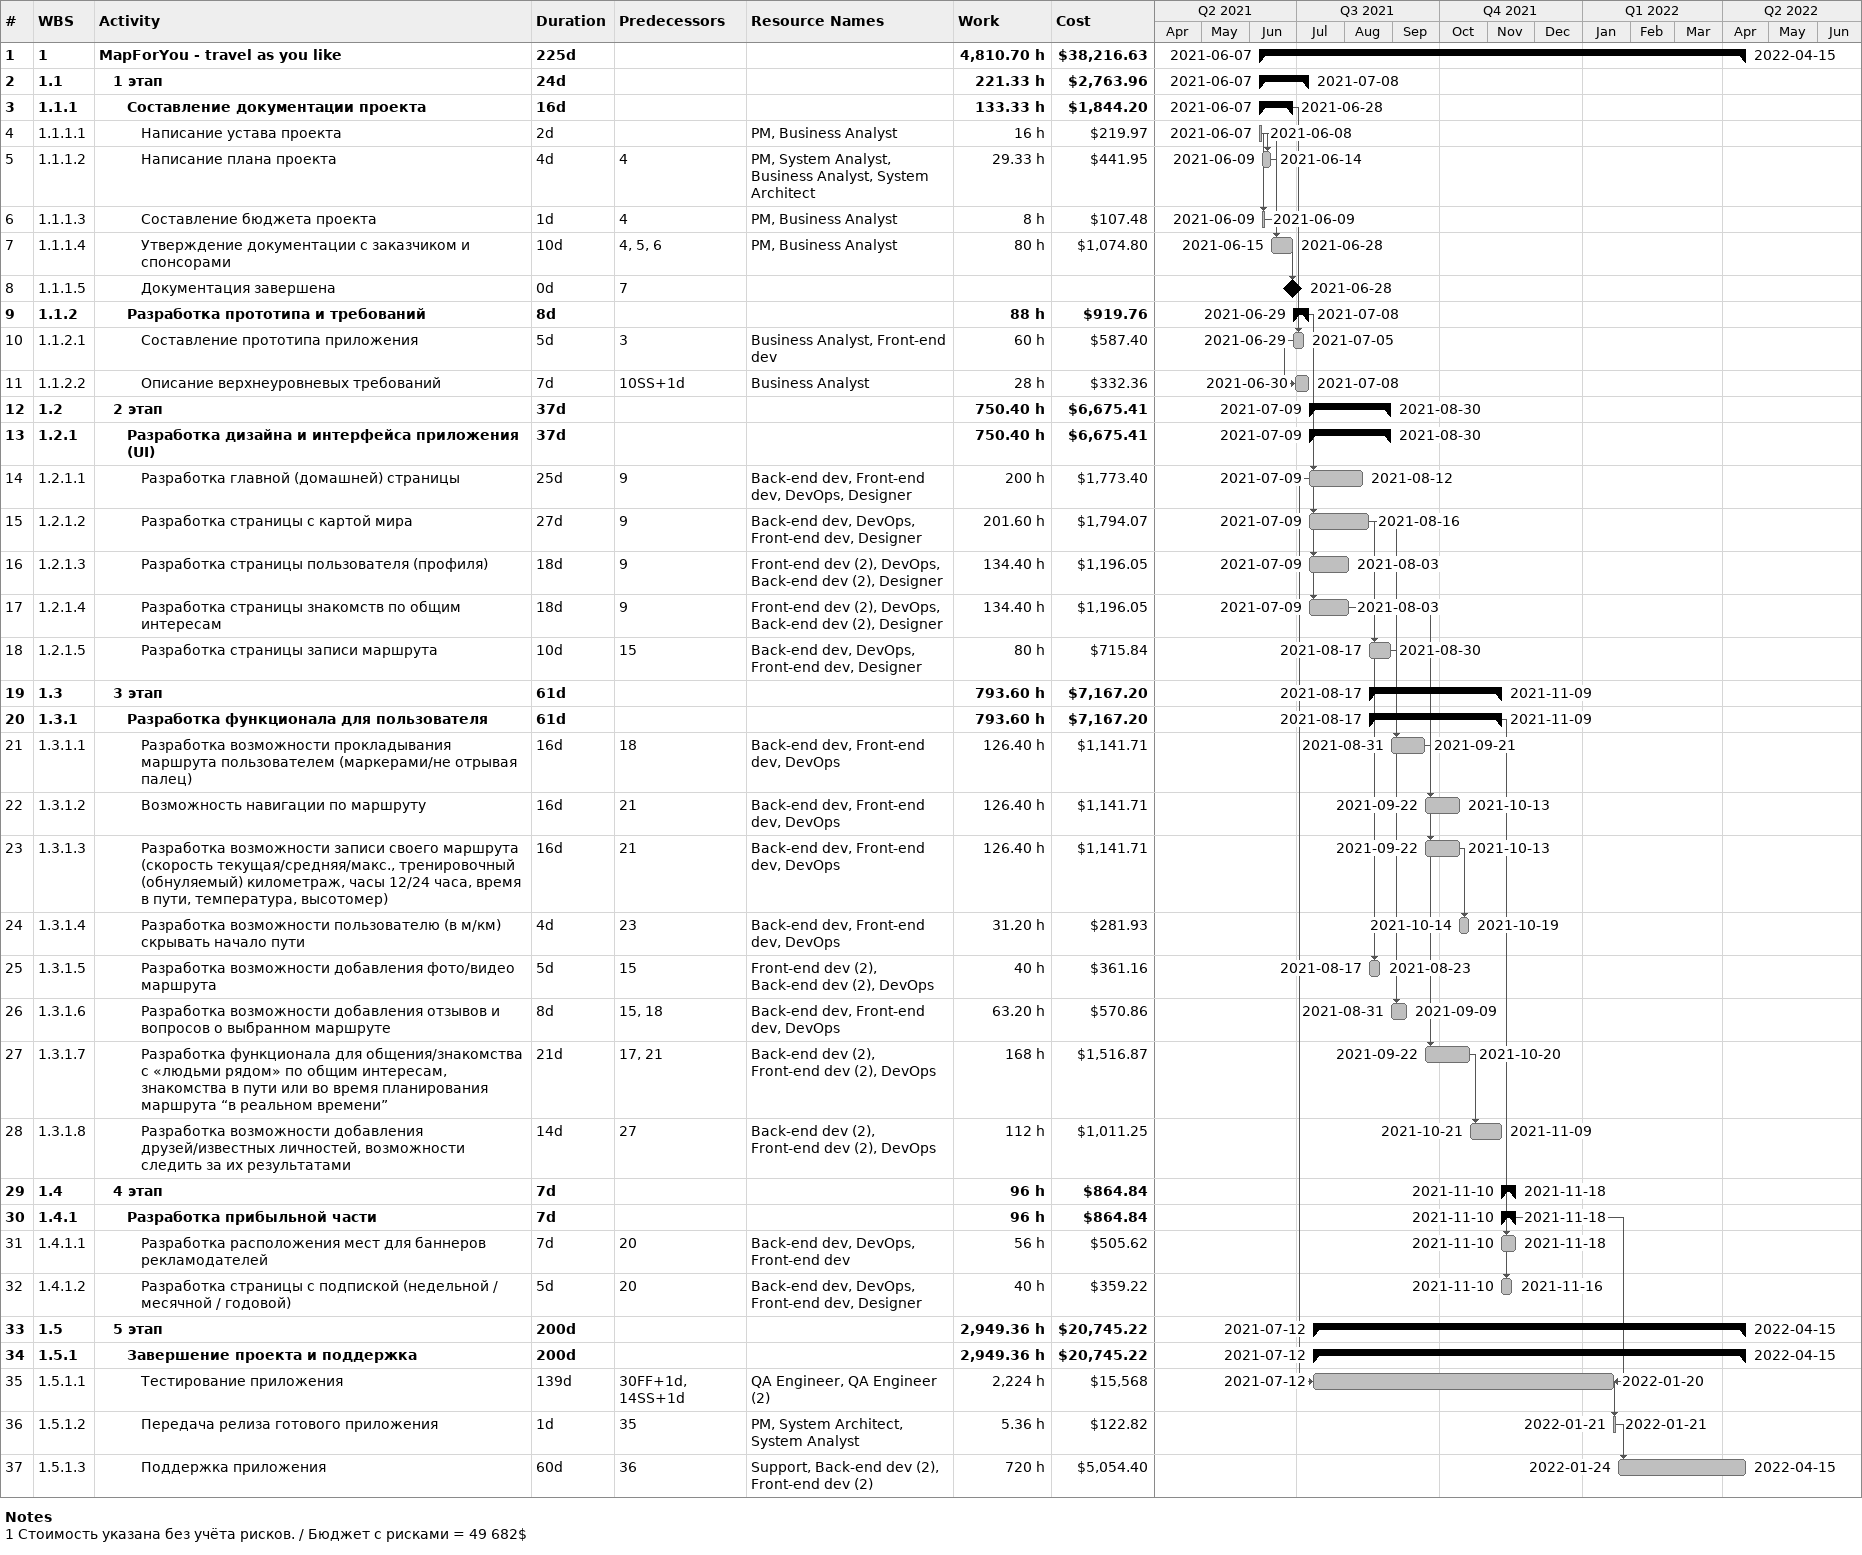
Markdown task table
| ID | WBS | Task | Duration | Start | Finish | Predecessors | Resources | Work (h) | Cost ($) |
|---|---|---|---|---|---|---|---|---|---|
| 1 | 1 | **MapForYou - travel as you like** | 225d | 2021-06-07 | 2022-04-15 |  |  | 4810.70 | 38216.63 |
| 2 | 1.1 | **1 этап** | 24d | 2021-06-07 | 2021-07-08 |  |  | 221.33 | 2763.96 |
| 3 | 1.1.1 | **Составление документации проекта** | 16d | 2021-06-07 | 2021-06-28 |  |  | 133.33 | 1844.20 |
| 4 | 1.1.1.1 | Написание устава проекта | 2d | 2021-06-07 | 2021-06-08 |  | PM, Business Analyst | 16 | 219.97 |
| 5 | 1.1.1.2 | Написание плана проекта | 4d | 2021-06-09 | 2021-06-14 | 4 | PM, System Analyst, Business Analyst, System Architect | 29.33 | 441.95 |
| 6 | 1.1.1.3 | Составление бюджета проекта | 1d | 2021-06-09 | 2021-06-09 | 4 | PM, Business Analyst | 8 | 107.48 |
| 7 | 1.1.1.4 | Утверждение документации с заказчиком и спонсорами | 10d | 2021-06-15 | 2021-06-28 | 4, 5, 6 | PM, Business Analyst | 80 | 1074.80 |
| 8 | 1.1.1.5 | Документация завершена | 0d | 2021-06-28 | 2021-06-28 | 7 |  |  |  |
| 9 | 1.1.2 | **Разработка прототипа и требований** | 8d | 2021-06-29 | 2021-07-08 |  |  | 88 | 919.76 |
| 10 | 1.1.2.1 | Составление прототипа приложения | 5d | 2021-06-29 | 2021-07-05 | 3 | Business Analyst, Front-end dev | 60 | 587.40 |
| 11 | 1.1.2.2 | Описание верхнеуровневых требований | 7d | 2021-06-30 | 2021-07-08 | 10SS+1d | Business Analyst | 28 | 332.36 |
| 12 | 1.2 | **2 этап** | 37d | 2021-07-09 | 2021-08-30 |  |  | 750.40 | 6675.41 |
| 13 | 1.2.1 | **Разработка дизайна и интерфейса приложения (UI)** | 37d | 2021-07-09 | 2021-08-30 |  |  | 750.40 | 6675.41 |
| 14 | 1.2.1.1 | Разработка главной (домашней) страницы | 25d | 2021-07-09 | 2021-08-12 | 9 | Back-end dev, Front-end dev, DevOps, Designer | 200 | 1773.40 |
| 15 | 1.2.1.2 | Разработка страницы с картой мира | 27d | 2021-07-09 | 2021-08-16 | 9 | Back-end dev, DevOps, Front-end dev, Designer | 201.60 | 1794.07 |
| 16 | 1.2.1.3 | Разработка страницы пользователя (профиля) | 18d | 2021-07-09 | 2021-08-03 | 9 | Front-end dev (2), DevOps, Back-end dev (2), Designer | 134.40 | 1196.05 |
| 17 | 1.2.1.4 | Разработка страницы знакомств по общим интересам | 18d | 2021-07-09 | 2021-08-03 | 9 | Front-end dev (2), DevOps, Back-end dev (2), Designer | 134.40 | 1196.05 |
| 18 | 1.2.1.5 | Разработка страницы записи маршрута | 10d | 2021-08-17 | 2021-08-30 | 15 | Back-end dev, DevOps, Front-end dev, Designer | 80 | 715.84 |
| 19 | 1.3 | **3 этап** | 61d | 2021-08-17 | 2021-11-09 |  |  | 793.60 | 7167.20 |
| 20 | 1.3.1 | **Разработка функционала для пользователя** | 61d | 2021-08-17 | 2021-11-09 |  |  | 793.60 | 7167.20 |
| 21 | 1.3.1.1 | Разработка возможности прокладывания маршрута пользователем (маркерами/не отрывая палец) | 16d | 2021-08-31 | 2021-09-21 | 18 | Back-end dev, Front-end dev, DevOps | 126.40 | 1141.71 |
| 22 | 1.3.1.2 | Возможность навигации по маршруту | 16d | 2021-09-22 | 2021-10-13 | 21 | Back-end dev, Front-end dev, DevOps | 126.40 | 1141.71 |
| 23 | 1.3.1.3 | Разработка возможности записи своего маршрута (скорость текущая/средняя/макс., тренировочный (обнуляемый) километраж, часы 12/24 часа, время в пути, температура, высотомер) | 16d | 2021-09-22 | 2021-10-13 | 21 | Back-end dev, Front-end dev, DevOps | 126.40 | 1141.71 |
| 24 | 1.3.1.4 | Разработка возможности пользователю (в м/км) скрывать начало пути | 4d | 2021-10-14 | 2021-10-19 | 23 | Back-end dev, Front-end dev, DevOps | 31.20 | 281.93 |
| 25 | 1.3.1.5 | Разработка возможности добавления фото/видео маршрута | 5d | 2021-08-17 | 2021-08-23 | 15 | Front-end dev (2), Back-end dev (2), DevOps | 40 | 361.16 |
| 26 | 1.3.1.6 | Разработка возможности добавления отзывов и вопросов о выбранном маршруте | 8d | 2021-08-31 | 2021-09-09 | 15, 18 | Back-end dev, Front-end dev, DevOps | 63.20 | 570.86 |
| 27 | 1.3.1.7 | Разработка функционала для общения/знакомства с «людьми рядом» по общим интересам, знакомства в пути или во время планирования маршрута “в реальном времени” | 21d | 2021-09-22 | 2021-10-20 | 17, 21 | Back-end dev (2), Front-end dev (2), DevOps | 168 | 1516.87 |
| 28 | 1.3.1.8 | Разработка возможности добавления друзей/известных личностей, возможности следить за их результатами | 14d | 2021-10-21 | 2021-11-09 | 27 | Back-end dev (2), Front-end dev (2), DevOps | 112 | 1011.25 |
| 29 | 1.4 | **4 этап** | 7d | 2021-11-10 | 2021-11-18 |  |  | 96 | 864.84 |
| 30 | 1.4.1 | **Разработка прибыльной части** | 7d | 2021-11-10 | 2021-11-18 |  |  | 96 | 864.84 |
| 31 | 1.4.1.1 | Разработка расположения мест для баннеров рекламодателей | 7d | 2021-11-10 | 2021-11-18 | 20 | Back-end dev, DevOps, Front-end dev | 56 | 505.62 |
| 32 | 1.4.1.2 | Разработка страницы с подпиской (недельной / месячной / годовой) | 5d | 2021-11-10 | 2021-11-16 | 20 | Back-end dev, DevOps, Front-end dev, Designer | 40 | 359.22 |
| 33 | 1.5 | **5 этап** | 200d | 2021-07-12 | 2022-04-15 |  |  | 2949.36 | 20745.22 |
| 34 | 1.5.1 | **Завершение проекта и поддержка** | 200d | 2021-07-12 | 2022-04-15 |  |  | 2949.36 | 20745.22 |
| 35 | 1.5.1.1 | Тестирование приложения | 139d | 2021-07-12 | 2022-01-20 | 30FF+1d, 14SS+1d | QA Engineer, QA Engineer (2) | 2224 | 15568 |
| 36 | 1.5.1.2 | Передача релиза готового приложения | 1d | 2022-01-21 | 2022-01-21 | 35 | PM, System Architect, System Analyst | 5.36 | 122.82 |
| 37 | 1.5.1.3 | Поддержка приложения | 60d | 2022-01-24 | 2022-04-15 | 36 | Support, Back-end dev (2), Front-end dev (2) | 720 | 5054.40 |

Notes
- 1: Стоимость указана без учёта рисков. / Бюджет с рисками = 49 682$
